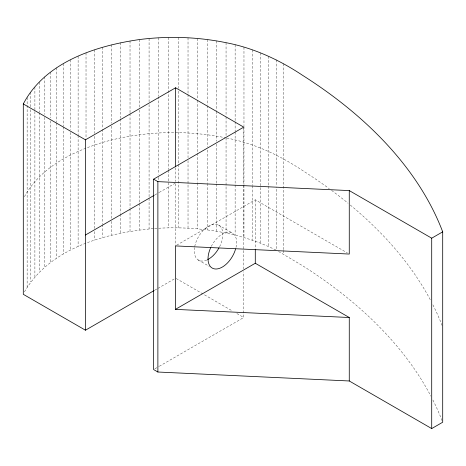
<?xml version="1.0" encoding="UTF-8"?>
<svg xmlns="http://www.w3.org/2000/svg" width="466" height="466" viewBox="0 0 466 466"><rect width="100%" height="100%" fill="white"/><g stroke="black" fill="none" stroke-linecap="round" stroke-linejoin="round"><path stroke-width="0.35" stroke-dasharray="2.33 1.75" d="M24.453 196.687C40.356 167.521 72.236 151.671 102.823 142.357C142.491 130.958 184.915 129.67 225.34 137.75M24.453 291.879C50.287 247.551 106.143 232.831 153.926 228.521M154.794 194.986L158.58 192.802M159.209 192.441L174.966 183.342M176.661 245.186L255.286 199.792L347.391 252.968M154.794 290.178L157.316 288.722M157.945 288.361L174.966 278.534M154.869 368.827L158.656 366.643M159.285 366.282L243.747 317.515L243.747 271.736M154.613 228.468C196.011 225.713 238.773 231.643 276.198 250.195L276.198 186.977M226.75 138.041C254.098 143.295 279.588 155.23 302.673 170.579A591.034 341.228 0 0 1 329.264 188.695M278.569 251.483L302.673 265.771A591.034 341.228 0 0 1 430.887 396.123M218.356 224.956L232.726 233.256M198.155 259.941L209.409 266.435M176.218 278.534L232.493 311.02M236.868 313.548L243.747 317.515M283.316 63.667L283.316 249.694M283.316 250.423L283.316 254.057M276.198 59.811L276.198 186.249M268.672 56.217L268.672 185.561M268.672 186.289L268.672 246.601M260.774 52.903L260.774 243.287M255.286 199.792L255.286 248.832M252.525 49.879L252.525 185.043M252.525 185.765L252.525 240.27M243.968 47.165L243.968 125.645M243.968 126.368L243.968 184.501M243.968 185.229L243.968 237.549M243.747 127.859L243.747 184.536M243.747 185.264L243.747 268.83M235.132 44.765L235.132 121.061M235.132 121.789L235.132 131.237M235.132 131.965L235.132 184.286M235.132 185.008L235.132 235.149M226.057 42.686L226.057 116.081M226.057 116.809L226.057 135.699M226.057 137.884L226.057 233.076M216.766 40.944L216.766 110.704M216.766 111.432L216.766 141.227M216.766 144.134L216.766 183.371M216.766 184.099L216.766 231.334M207.306 39.54L207.306 104.943M207.306 105.671L207.306 147.087M207.306 149.994L207.306 182.695M207.306 183.423L207.306 229.93M197.712 38.486L197.712 99.526M197.712 100.254L197.712 152.574M197.712 153.302L197.712 182.369M197.712 183.091L197.712 228.876M188.025 37.781L188.025 93.736M188.025 94.458L188.025 157.683M188.025 160.589L188.025 228.165M178.28 37.426L178.28 88.295M178.28 91.202L178.28 163.869M178.28 164.591L178.28 227.816M175.595 167.719L175.595 181.524M175.595 183.703L175.595 245.471M168.511 37.426L168.511 169.682M168.511 170.405L168.511 227.816M158.766 37.781L158.766 95.914M158.766 96.643L158.766 174.395M158.766 177.301L158.766 180.936M149.079 38.486L149.079 101.704M149.079 104.611L149.079 197.625M149.079 198.353L149.079 228.876M139.485 39.54L139.485 107.122M139.485 110.028L139.485 203.042M139.485 203.77L139.485 229.93M130.026 40.944L130.026 112.883M130.026 113.611L130.026 208.081M130.026 208.803L130.026 231.334M120.741 42.686L120.741 118.259M120.741 118.987L120.741 213.457M120.741 214.179L120.741 233.076M111.659 44.765L111.659 123.245M111.659 126.152L111.659 218.438M111.659 221.344L111.659 235.149M102.823 47.165L102.823 128.552M102.823 129.274L102.823 223.744M102.823 224.472L102.823 237.549M94.266 49.879L94.266 133.445M94.266 136.352L94.266 228.643M94.266 231.55L94.266 240.27M86.024 52.903L86.024 138.647M78.119 56.217L78.119 134.697M78.119 135.42L78.119 246.601M70.599 59.811L70.599 129.571M70.599 132.478L70.599 250.195M63.475 63.667L63.475 126.164M63.475 126.886L63.475 254.057M56.794 67.78L56.794 122.278M56.794 123.007L56.794 258.164M50.567 72.119L50.567 117.904M50.567 120.811L50.567 262.509M44.829 76.686L44.829 114.473M44.829 117.38L44.829 267.07M39.593 82.173L39.593 111.962M39.593 112.69L39.593 271.829M34.892 87.113L34.892 276.769M30.733 92.216L30.733 106.749M30.733 109.656L30.733 281.872M27.139 97.452L27.139 104.722M27.139 105.45L27.139 287.114M432.891 400.003A591.034 341.228 0 0 1 442.193 420.909M331.576 190.39A591.034 341.228 0 0 1 348.061 203.211M350.281 205.04A591.034 341.228 0 0 1 430.887 300.931M432.891 304.811A591.034 341.228 0 0 1 442.193 325.717M194.73 246.52A20.207 11.667 -60 0 1 215.059 224.181A20.207 11.667 -60 0 1 219.579 246.794M206.782 260.034A20.207 11.667 -60 0 1 194.538 247.644M211.302 246.403A20.207 11.667 -60 0 1 229.196 232.132A20.207 11.667 -60 0 1 235.901 247.819"/><path stroke-width="0.7" d="M23.3 103.935C45.272 61.961 95.553 45.918 139.485 39.54C168.261 35.911 197.631 36.866 226.057 42.686C253.644 47.934 279.396 59.881 302.673 75.387A591.034 341.228 0 0 1 442.7 231.841L442.7 422.231L431.708 428.574L349.267 380.978L157.881 372.019L153.611 369.555L153.611 179.165L243.747 127.131L175.595 87.783L85.459 139.823L23.3 103.935L23.3 294.32L85.459 330.208L154.164 290.545M85.459 235.015L154.164 195.347M153.611 179.165L157.881 181.629L349.267 190.588L349.267 254.052L175.402 245.914L175.402 309.377L255.286 263.255L349.267 317.515L349.267 380.978M349.267 190.588L431.708 238.184L442.7 231.841M175.402 309.377L349.267 317.515M431.708 238.184L431.708 428.574M255.286 249.555L255.286 263.255M175.595 87.783L175.595 166.263M157.881 181.629L157.881 372.019M85.459 139.823L85.459 330.208M218.985 247.912A20.207 11.667 -60 0 1 207.673 259.614M235.598 248.966A20.207 11.667 -60 0 1 215.426 268.999A20.207 11.667 -60 0 1 210.749 247.539"/></g></svg>
